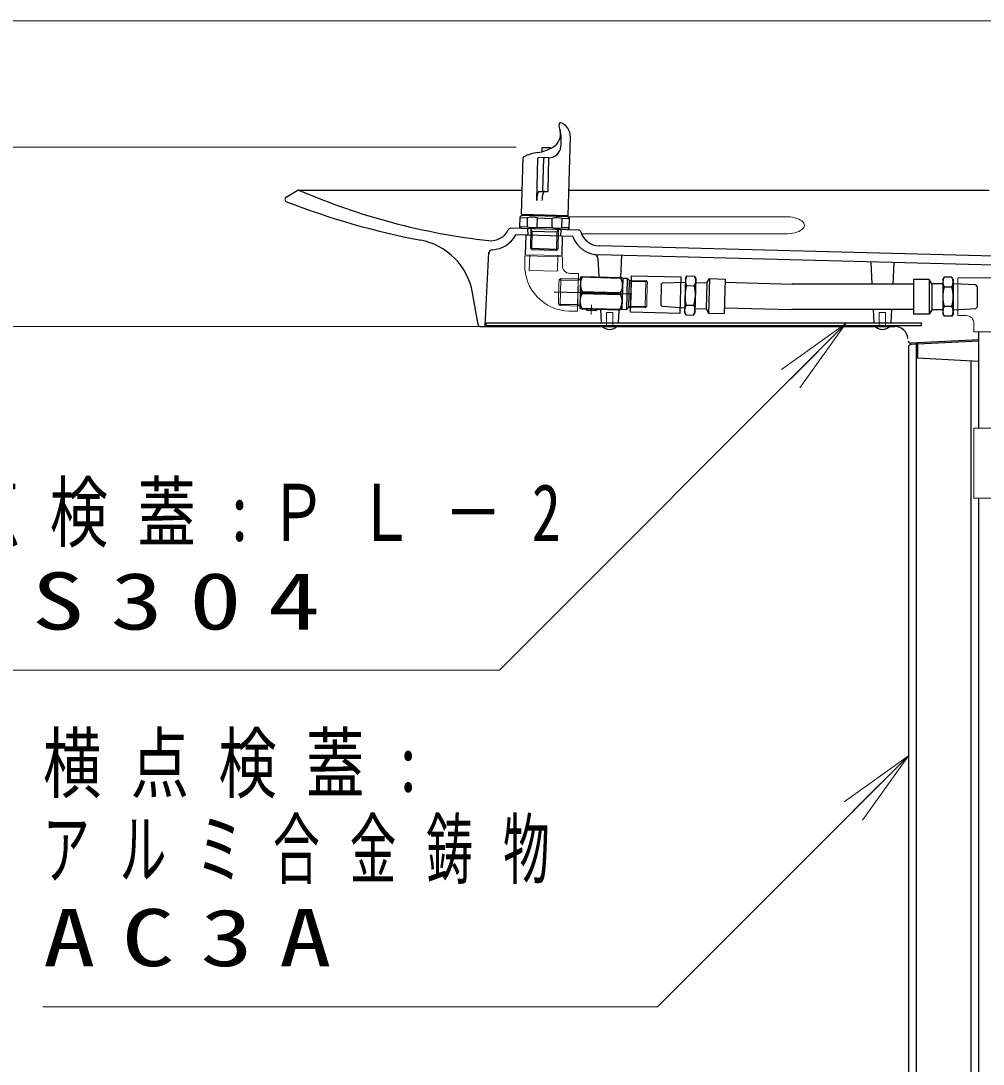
# Model space of a CAD drawing. Units: millimetres on the paper, scale 1:20. Extents: x -365 to 0, y -33 to 257.
# Drawn here: x -124.8 to -87.76, y 98.64 to 138.78 of the extents above; entities that cross this region are included whole.
import ezdxf

# ---------------------------------------------------------------- set-up
doc = ezdxf.new("R2010")
doc.units = ezdxf.units.MM
doc.linetypes.add('USER1', pattern=[4.5, 2.5, -2])
doc.linetypes.add('USER2', pattern=[6, 3, -1, 1, -1])
doc.layers.add('LY_1', color=7, linetype='Continuous', lineweight=25)
doc.styles.add('ＭＳ ゴシック', font='')
doc.styles.get('ＭＳ ゴシック').set_extended_font_data('MS Gothic')

msp = doc.modelspace()

# ---------------------------------------------------------------- linework, layer by layer
at = {"layer": 'LY_1', "lineweight": 13}
for p, q in [((-87.385, 138.784), (-152.358, 138.784)), ((-105.732, 133.92), (-142.358, 133.92)), ((-104.383, 133.89), (-104.733, 133.899)), ((-105.523, 131.34), (-103.727, 131.293)), ((-105.164, 130.781), (-105.117, 130.693)), ((-105.117, 130.693), (-105.135, 129.98)), ((-104.167, 130.668), (-104.186, 129.955)), ((-104.115, 130.753), (-104.167, 130.668)), ((-105.135, 127.017), (-132.358, 127.017)), ((-95.514, 125.365), (-93.039, 127.133)), ((-93.039, 127.133), (-95.16, 125.012)), ((-93.039, 127.133), (-94.807, 124.658)), ((-93.11, 108.734), (-90.635, 110.502)), ((-90.635, 110.502), (-92.756, 108.381)), ((-90.635, 110.502), (-92.403, 108.027))]:
    msp.add_line(p, q, dxfattribs=at)
at = {"layer": 'LY_1', "color": 2}
for p, q in [((-103.727, 131.293), (-103.648, 134.314)), ((-104.736, 133.753), (-104.733, 133.899)), ((-104.733, 133.899), (-104.717, 133.914)), ((-104.717, 133.914), (-104.397, 133.906)), ((-104.397, 133.906), (-104.383, 133.89)), ((-105.523, 131.34), (-105.467, 133.51)), ((-104.942, 131.875), (-104.899, 133.5)), ((-104.494, 133.514), (-104.874, 133.524)), ((-104.707, 132.244), (-104.674, 133.494)), ((-104.503, 132.239), (-104.47, 133.488)), ((-104.845, 132.223), (-104.528, 132.215)), ((-105.526, 131.29), (-105.577, 131.242)), ((-103.727, 131.243), (-105.526, 131.29)), ((-105.523, 131.34), (-105.499, 131.315)), ((-103.753, 131.269), (-105.499, 131.315)), ((-105.206, 131.307), (-105.206, 131.282)), ((-103.753, 131.269), (-103.727, 131.293)), ((-105.588, 130.842), (-105.577, 131.242)), ((-105.578, 131.217), (-105.293, 131.209)), ((-105.302, 130.859), (-105.293, 131.209)), ((-104.923, 130.849), (-104.913, 131.199)), ((-104.913, 131.199), (-104.344, 131.184)), ((-104.353, 130.834), (-104.344, 131.184)), ((-104.046, 131.277), (-104.047, 131.252)), ((-103.973, 130.824), (-103.964, 131.174)), ((-103.679, 131.167), (-103.964, 131.174)), ((-103.727, 131.243), (-103.678, 131.192)), ((-103.689, 130.792), (-103.678, 131.192)), ((-105.539, 130.79), (-105.588, 130.842)), ((-105.587, 130.867), (-105.302, 130.859)), ((-103.74, 130.743), (-105.539, 130.79)), ((-105.164, 130.781), (-105.184, 130.031)), ((-105.167, 130.694), (-104.117, 130.667)), ((-104.923, 130.849), (-104.353, 130.834)), ((-104.115, 130.753), (-104.134, 130.003)), ((-103.688, 130.817), (-103.973, 130.824)), ((-103.74, 130.743), (-103.689, 130.792)), ((-105.184, 130.031), (-104.134, 130.003)), ((-105.135, 129.98), (-105.184, 130.031)), ((-105.135, 129.98), (-104.186, 129.955)), ((-104.186, 129.955), (-104.134, 130.003))]:
    msp.add_line(p, q, dxfattribs=at)
at = {"layer": 'LY_1', "color": 70}
for p, q in [((-114.586, 132.003), (-114.159, 132.253)), ((-114.108, 132.267), (-105.499, 132.267)), ((-103.702, 132.267), (-87.527, 132.267)), ((-107.2, 127.099), (-107.415, 128.322)), ((-107.101, 127.017), (-91.15, 127.017)), ((-87.928, 126.464), (-90.54, 126.327)), ((-87.928, 126.514), (-90.539, 126.377)), ((-90.635, 126.227), (-90.635, 94.777))]:
    msp.add_line(p, q, dxfattribs=at)
at = {"layer": 'LY_1', "color": 44, "lineweight": 13}
for p, q in [((-103.754, 131.249), (-95.385, 131.249)), ((-103.217, 130.588), (-95.385, 130.588))]:
    msp.add_line(p, q, dxfattribs=at)
at = {"layer": 'LY_1', "color": 94}
for p, q in [((-103.336, 130.733), (-105.943, 130.801)), ((-103.554, 130.488), (-105.745, 130.546)), ((-105.271, 130.533), (-105.284, 130.784)), ((-104.01, 130.5), (-103.997, 130.75)), ((-86.657, 129.71), (-102.544, 130.126)), ((-106.933, 127.064), (-106.785, 129.887)), ((-86.666, 129.36), (-102.553, 129.776)), ((-101.675, 129.753), (-101.719, 128.915)), ((-102.59, 129.652), (-102.553, 128.937)), ((-92.083, 129.503), (-92.038, 128.657)), ((-91.189, 129.477), (-91.232, 128.657)), ((-102.487, 127.684), (-102.46, 127.167)), ((-101.784, 127.666), (-101.81, 127.167)), ((-91.987, 127.677), (-91.96, 127.167)), ((-91.283, 127.677), (-91.31, 127.167)), ((-90.335, 126.388), (-90.335, 94.667)), ((-90.285, 126.39), (-90.285, 125.802)), ((-87.928, 125.678), (-90.285, 125.802)), ((-88.235, 125.683), (-88.235, 94.667))]:
    msp.add_line(p, q, dxfattribs=at)
at = {"layer": 'LY_1', "color": 4}
for p, q in [((-105.369, 129.786), (-105.349, 130.535)), ((-103.969, 129.749), (-103.949, 130.499)), ((-103.254, 128.93), (-103.285, 127.73)), ((-103.254, 128.93), (-103.178, 128.953)), ((-103.254, 128.93), (-101.704, 128.889)), ((-103.178, 128.953), (-103.179, 128.928)), ((-103.178, 128.953), (-101.704, 128.914)), ((-101.629, 128.887), (-101.704, 128.914)), ((-101.704, 128.914), (-101.704, 128.889)), ((-101.629, 128.887), (-101.661, 127.688)), ((-101.629, 128.887), (-101.454, 128.883)), ((-101.454, 128.883), (-101.486, 127.683)), ((-101.327, 127.579), (-101.29, 128.979)), ((-101.29, 128.979), (-99.391, 128.929)), ((-99.391, 128.929), (-99.427, 127.529)), ((-99.217, 128.888), (-99.252, 127.561)), ((-99.217, 128.888), (-99.165, 128.973)), ((-99.165, 128.973), (-98.865, 128.966)), ((-98.817, 128.878), (-98.865, 128.966)), ((-98.817, 128.878), (-98.852, 127.55)), ((-89.31, 128.831), (-89.26, 128.917)), ((-88.96, 128.917), (-89.26, 128.917)), ((-88.91, 128.831), (-88.96, 128.917)), ((-104.069, 128.826), (-104.019, 128.825)), ((-104.019, 128.825), (-103.344, 128.807)), ((-103.344, 128.807), (-103.256, 128.842)), ((-101.381, 128.806), (-101.409, 127.756)), ((-101.296, 128.754), (-101.382, 128.793)), ((-100.745, 128.739), (-101.296, 128.754)), ((-100.695, 128.738), (-100.745, 128.739)), ((-100.148, 128.649), (-100.169, 127.849)), ((-100.148, 128.649), (-100.094, 128.7)), ((-100.094, 128.7), (-99.221, 128.724)), ((-99.174, 128.598), (-98.874, 128.59)), ((-98.821, 128.714), (-98.396, 128.703)), ((-98.396, 128.703), (-98.423, 127.703)), ((-98.396, 128.703), (-98.292, 128.864)), ((-98.292, 128.864), (-98.327, 127.537)), ((-98.292, 128.864), (-97.692, 128.848)), ((-97.692, 128.848), (-97.727, 127.521)), ((-97.696, 128.724), (-95.111, 128.657)), ((-90.435, 128.657), (-95.111, 128.657)), ((-90.435, 128.831), (-90.435, 127.503)), ((-89.835, 128.831), (-90.435, 128.831)), ((-89.735, 128.667), (-89.835, 128.831)), ((-89.835, 128.831), (-89.835, 127.503)), ((-89.735, 128.667), (-89.735, 127.667)), ((-89.31, 128.667), (-89.735, 128.667)), ((-89.31, 128.831), (-89.31, 127.503)), ((-88.96, 128.542), (-89.26, 128.542)), ((-88.91, 128.831), (-88.91, 127.503)), ((-88.038, 128.62), (-88.91, 128.667)), ((-87.985, 128.567), (-88.038, 128.62)), ((-87.985, 128.567), (-87.985, 127.767)), ((-103.27, 128.293), (-101.721, 128.252)), ((-103.268, 128.368), (-101.719, 128.327)), ((-103.193, 128.366), (-103.195, 128.291)), ((-101.719, 128.327), (-101.721, 128.252)), ((-104.044, 127.875), (-104.094, 127.877)), ((-103.368, 127.858), (-104.044, 127.875)), ((-103.283, 127.818), (-103.368, 127.858)), ((-103.285, 127.73), (-103.211, 127.703)), ((-103.285, 127.73), (-101.736, 127.69)), ((-103.21, 127.728), (-103.211, 127.703)), ((-103.211, 127.703), (-101.736, 127.665)), ((-103.061, 127.699), (-103.019, 127.648)), ((-102.611, 127.688), (-102.656, 127.639)), ((-101.736, 127.69), (-101.736, 127.665)), ((-101.661, 127.688), (-101.736, 127.665)), ((-101.661, 127.688), (-101.486, 127.683)), ((-101.408, 127.769), (-101.321, 127.804)), ((-101.321, 127.804), (-100.77, 127.79)), ((-100.77, 127.79), (-100.72, 127.788)), ((-100.169, 127.849), (-100.118, 127.795)), ((-99.247, 127.725), (-100.118, 127.795)), ((-99.194, 127.848), (-98.894, 127.84)), ((-98.847, 127.714), (-98.423, 127.703)), ((-98.423, 127.703), (-98.327, 127.537)), ((-97.721, 127.745), (-95.124, 127.677)), ((-90.435, 127.677), (-95.124, 127.677)), ((-89.735, 127.667), (-89.835, 127.503)), ((-89.31, 127.667), (-89.735, 127.667)), ((-88.96, 127.792), (-89.26, 127.792)), ((-88.91, 127.667), (-88.038, 127.714)), ((-87.985, 127.767), (-88.038, 127.714)), ((-103.019, 127.648), (-102.656, 127.639)), ((-99.427, 127.529), (-101.327, 127.579)), ((-99.252, 127.561), (-99.204, 127.473)), ((-99.204, 127.473), (-98.904, 127.465)), ((-98.852, 127.55), (-98.904, 127.465)), ((-98.327, 127.537), (-97.727, 127.521)), ((-89.835, 127.503), (-90.435, 127.503)), ((-89.31, 127.503), (-89.26, 127.416)), ((-88.96, 127.416), (-89.26, 127.416)), ((-88.91, 127.503), (-88.96, 127.416)), ((-106.885, 127.067), (-106.885, 127.167)), ((-106.885, 127.167), (-90.135, 127.167)), ((-106.885, 127.067), (-90.135, 127.067)), ((-90.135, 127.067), (-90.135, 127.167)), ((-87.928, 123.117), (-87.928, 126.817)), ((-87.928, 75.617), (-87.928, 120.417))]:
    msp.add_line(p, q, dxfattribs=at)
at = {"layer": 'LY_1', "color": 4, "lineweight": 13}
for p, q in [((-103.949, 130.499), (-105.349, 130.535)), ((-105.395, 129.736), (-105.403, 129.411)), ((-103.945, 129.698), (-105.395, 129.736)), ((-103.969, 129.749), (-105.369, 129.786)), ((-103.945, 129.698), (-103.954, 129.373)), ((-104.069, 128.826), (-104.018, 128.875)), ((-104.019, 128.825), (-104.018, 128.875)), ((-104.018, 128.875), (-103.256, 128.855)), ((-103.337, 129.057), (-103.662, 129.066)), ((-103.337, 129.057), (-103.375, 127.608)), ((-88.735, 127.442), (-88.735, 128.892)), ((-88.735, 128.892), (-86.035, 128.892)), ((-104.086, 128.677), (-104.103, 128.027)), ((-104.086, 128.677), (-104.082, 128.814)), ((-104.082, 128.814), (-104.069, 128.826)), ((-104.044, 127.875), (-104.019, 128.825)), ((-103.368, 127.858), (-103.344, 128.807)), ((-103.344, 128.807), (-103.342, 128.857)), ((-100.744, 128.789), (-101.381, 128.806)), ((-101.321, 127.804), (-101.296, 128.754)), ((-101.296, 128.754), (-101.295, 128.804)), ((-100.77, 127.79), (-100.745, 128.739)), ((-100.745, 128.739), (-100.744, 128.789)), ((-100.695, 128.738), (-100.744, 128.789)), ((-100.687, 128.588), (-100.704, 127.938)), ((-100.683, 128.725), (-100.695, 128.738)), ((-100.687, 128.588), (-100.683, 128.725)), ((-104.106, 127.889), (-104.103, 128.027)), ((-104.094, 127.877), (-104.106, 127.889)), ((-104.045, 127.825), (-104.094, 127.877)), ((-104.045, 127.825), (-104.044, 127.875)), ((-103.283, 127.805), (-104.045, 127.825)), ((-103.37, 127.808), (-103.368, 127.858)), ((-101.409, 127.756), (-100.771, 127.74)), ((-101.322, 127.754), (-101.321, 127.804)), ((-100.771, 127.74), (-100.77, 127.79)), ((-100.771, 127.74), (-100.72, 127.788)), ((-100.72, 127.788), (-100.707, 127.8)), ((-100.707, 127.8), (-100.704, 127.938)), ((-103.375, 127.608), (-103.7, 127.616)), ((-88.735, 127.442), (-88.41, 127.442)), ((-88.11, 126.817), (-88.11, 127.142)), ((-88.11, 126.817), (-86.66, 126.817)), ((-88.11, 120.417), (-88.11, 123.117)), ((-86.66, 123.117), (-88.11, 123.117)), ((-86.66, 120.417), (-88.11, 120.417))]:
    msp.add_line(p, q, dxfattribs=at)
at = {"layer": 'LY_1', "color": 4, "linetype": 'USER1', "lineweight": 13}
for p, q in [((-105.227, 129.182), (-105.211, 129.781)), ((-104.142, 129.153), (-104.127, 129.753)), ((-104.142, 129.153), (-105.227, 129.182))]:
    msp.add_line(p, q, dxfattribs=at)
at = {"layer": 'LY_1'}
for p, q in [((-101.381, 128.806), (-101.454, 128.883)), ((-101.409, 127.756), (-101.486, 127.683)), ((-102.43, 127.067), (-101.84, 127.067)), ((-102.43, 127.067), (-102.43, 127.042)), ((-102.43, 127.042), (-101.84, 127.042)), ((-101.84, 127.067), (-101.84, 127.042)), ((-91.93, 127.067), (-91.34, 127.067)), ((-91.93, 127.067), (-91.93, 127.042)), ((-91.93, 127.042), (-91.34, 127.042)), ((-91.34, 127.067), (-91.34, 127.042))]:
    msp.add_line(p, q, dxfattribs=at)
at = {"layer": 'LY_1', "color": 2, "linetype": 'USER2'}
msp.add_line((-104.275, 128.356), (-100.497, 128.258), dxfattribs=at)
at = {"layer": 'LY_1', "color": 4, "linetype": 'USER2', "lineweight": 13}
msp.add_line((-102.832, 127.856), (-102.841, 127.485), dxfattribs=at)
at = {"layer": 'LY_1', "linetype": 'USER1', "lineweight": 13}
for p, q in [((-102.26, 127.567), (-102.26, 127.067)), ((-102.26, 127.567), (-102.01, 127.567)), ((-102.01, 127.567), (-102.01, 127.067)), ((-91.76, 127.567), (-91.76, 127.067)), ((-91.76, 127.567), (-91.51, 127.567)), ((-91.51, 127.567), (-91.51, 127.067))]:
    msp.add_line(p, q, dxfattribs=at)
at = {"layer": 'LY_1', "color": 2}
for points in [[(-104.845, 132.223), (-104.859, 132.219), (-104.873, 132.206), (-104.886, 132.186), (-104.898, 132.157), (-104.91, 132.122), (-104.92, 132.08), (-104.928, 132.034), (-104.935, 131.983), (-104.939, 131.93), (-104.942, 131.875)], [(-104.645, 132.218), (-104.659, 132.214), (-104.672, 132.201), (-104.686, 132.181), (-104.698, 132.152), (-104.71, 132.117), (-104.72, 132.075), (-104.728, 132.029), (-104.735, 131.978), (-104.739, 131.925), (-104.742, 131.87)]]:
    msp.add_lwpolyline(points, dxfattribs=at)
at = {"layer": 'LY_1', "color": 44, "lineweight": 13}
msp.add_lwpolyline([(-95.385, 131.249), (-95.287, 131.246), (-95.191, 131.238), (-95.098, 131.224), (-95.01, 131.205), (-94.929, 131.181), (-94.855, 131.152), (-94.79, 131.12), (-94.736, 131.084), (-94.692, 131.045), (-94.661, 131.004), (-94.642, 130.962), (-94.635, 130.919), (-94.642, 130.875), (-94.661, 130.833), (-94.692, 130.792), (-94.736, 130.753), (-94.79, 130.717), (-94.855, 130.685), (-94.929, 130.656), (-95.01, 130.632), (-95.098, 130.613), (-95.191, 130.599), (-95.287, 130.591), (-95.385, 130.588)], dxfattribs=at)
at = {"layer": 'LY_1', "lineweight": 13}
for points in [[(-93.039, 127.133), (-106.38, 113.792), (-130.439, 113.792)], [(-90.635, 110.502), (-100.298, 100.839), (-123.949, 100.839)]]:
    msp.add_lwpolyline(points, dxfattribs=at)
at = {"layer": 'LY_1', "color": 2}
for centre, radius, start, end in [((-104.613, 134.435), 0.588, 300.3743, 11.4095), ((-103.951, 134.767), 0.135, 127.5502, 196.6901), ((-105.978, 134.16), 1.981, 353.4968, 16.6901), ((-104.226, 134.329), 0.578, 358.5, 70.5547), ((-104.612, 131.829), 1.913, 98.7237, 115.6535), ((-104.612, 131.829), 1.913, 98.7237, 115.6535), ((-104.612, 131.829), 1.913, 98.7237, 115.6011), ((-105.153, 135.357), 1.657, 278.7237, 300.3743), ((-104.482, 133.989), 0.475, 268.5, 353.4968), ((-105.417, 133.509), 0.05, 115.6011, 178.5), ((-104.874, 133.499), 0.025, 88.5, 178.5), ((-104.649, 133.493), 0.025, 88.5, 178.5), ((-104.495, 133.489), 0.025, 358.5, 88.5), ((-104.682, 132.244), 0.025, 178.5, 268.5), ((-104.528, 132.24), 0.025, 268.5, 358.5), ((-105.122, 130.496), 0.734, 73.4967, 103.5033), ((-104.172, 130.471), 0.734, 73.4967, 103.5033), ((-105.094, 131.563), 0.734, 253.4967, 283.5033), ((-104.144, 131.538), 0.734, 253.4967, 283.5033)]:
    msp.add_arc(centre, radius, start, end, dxfattribs=at)
at = {"layer": 'LY_1', "color": 70}
for centre, radius, start, end in [((-114.108, 132.167), 0.1, 90, 120.3414), ((-114.535, 131.917), 0.1, 120.3414, 245.3951), ((-103.87, 159.409), 29.588, 248.7964, 259.2094), ((-109.877, 127.888), 2.5, 10, 79.2094), ((-107.101, 127.117), 0.1, 190, 270), ((-91.15, 126.517), 0.5, 5, 90), ((-90.544, 126.477), 0.1, 185, 273), ((-90.535, 126.227), 0.1, 93, 180)]:
    msp.add_arc(centre, radius, start, end, dxfattribs=at)
at = {"layer": 'LY_1', "color": 94}
for centre, radius, start, end in [((-103.968, 155.658), 25.487, 246.6528, 263.6373), ((-106.709, 131.074), 0.75, 263.6373, 333.9667), ((-106.709, 131.074), 1.1, 273.2854, 331.2923), ((-105.946, 130.701), 0.1, 88.5, 153.9667), ((-102.524, 130.875), 1.1, 200.6033, 268.5), ((-103.339, 130.633), 0.1, 16.5879, 88.5), ((-102.524, 130.875), 0.75, 196.5879, 268.5), ((-106.638, 129.826), 0.15, 93.2854, 177), ((-102.74, 129.644), 0.15, 3, 80.0514), ((-106.983, 127.067), 0.05, 270, 357)]:
    msp.add_arc(centre, radius, start, end, dxfattribs=at)
at = {"layer": 'LY_1', "color": 4, "lineweight": 13}
for centre, radius, start, end in [((-103.654, 129.366), 1.75, 178.5, 268.5), ((-103.654, 129.366), 0.3, 178.5, 268.5), ((-88.41, 127.142), 0.3, 0, 90)]:
    msp.add_arc(centre, radius, start, end, dxfattribs=at)
at = {"layer": 'LY_1', "color": 4}
for centre, radius, start, end in [((-102.696, 128.634), 0.565, 148.6372, 208.3628), ((-102.201, 128.621), 0.565, 328.6372, 28.3628), ((-98.842, 128.777), 0.377, 148.6583, 208.3417), ((-99.197, 128.787), 0.377, 328.6583, 28.3417), ((-88.933, 128.73), 0.377, 150.1583, 209.8417), ((-89.287, 128.73), 0.377, 330.1583, 29.8417), ((-97.801, 128.187), 1.433, 163.3218, 193.6782), ((-100.267, 128.252), 1.433, 343.3218, 13.6782), ((-87.877, 128.167), 1.433, 164.8218, 195.1782), ((-90.343, 128.167), 1.433, 344.8218, 15.1782), ((-102.713, 127.997), 0.565, 148.6372, 208.3628), ((-102.218, 127.984), 0.565, 328.6372, 28.3628), ((-98.872, 127.652), 0.377, 148.6583, 208.3417), ((-99.226, 127.661), 0.377, 328.6583, 28.3417), ((-88.933, 127.604), 0.377, 150.1583, 209.8417), ((-89.287, 127.604), 0.377, 330.1583, 29.8417)]:
    msp.add_arc(centre, radius, start, end, dxfattribs=at)
at = {"layer": 'LY_1'}
for centre in [(-102.135, 127.311), (-91.635, 127.311)]:
    msp.add_arc(centre, 0.4, 222.4359, 317.5641, dxfattribs=at)

# ---------------------------------------------------------------- texts
at = {"layer": 'LY_1', "char_height": 2.199, "attachment_point": 4, "style": 'ＭＳ ゴシック'}
for s, insert in [('\\T1.5;\\W0.75;上点検蓋:ＰＬ－2', (-130.439, 119.742)), ('\\T1.5;\\W1.35;SUS304', (-130.439, 116.442)), ('\\T1.5;\\W0.75;横点検蓋:', (-123.949, 110.089)), ('\\T1.64;\\W0.6;アルミ合金鋳物', (-123.949, 106.789)), ('\\T1.5;\\W1.35;AC3A', (-123.949, 103.489))]:
    msp.add_mtext(s, dxfattribs=dict(at, insert=insert))

doc.saveas('drawing.dxf')
